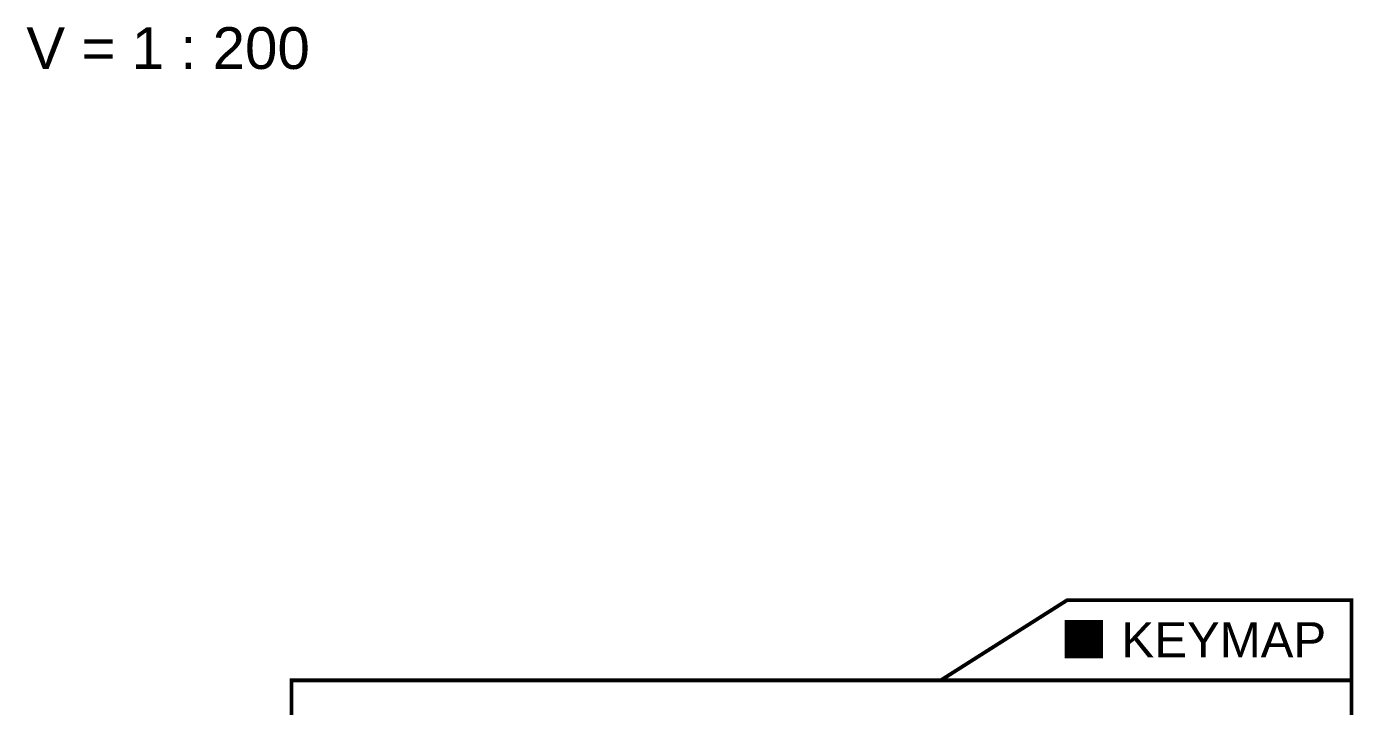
# Model space of a CAD drawing. Header units: millimetres. Extents: x 100 to 12208, y -4543 to 2792.
# Drawn here: x 9559.6 to 9685.4, y -4009.7 to -3945.3 of the extents above; entities that cross this region are included whole.
import ezdxf
from ezdxf.enums import TextEntityAlignment as Align

# ---------------------------------------------------------------- set-up
doc = ezdxf.new("R2010")
doc.units = ezdxf.units.MM
doc.set_wipeout_variables(frame=1)
for name, color, linetype in [('key-t', 7, 'Continuous'), ('박스', 7, 'Continuous'), ('주기', 7, 'Continuous')]:
    doc.layers.add(name, color=color, linetype=linetype)
doc.styles.get("Standard").update_dxf_attribs({"font": 'arial.ttf'})

msp = doc.modelspace()

# ---------------------------------------------------------------- texts
at = {"layer": '박스'}
msp.add_text('V = 1 : 200', height=3.9553, dxfattribs=at).set_placement((9573.06, -3947.38), align=Align.MIDDLE_CENTER)

# ---------------------------------------------------------------- wipeouts: each hides what was drawn before it
at = {"color": 7, "true_color": 0xffffff}
msp.add_wipeout([(9685.23, -4007.28), (9685.23, -4138.26), (9584.75, -4138.26), (9584.75, -4007.28), (9685.23, -4007.28), (9685.23, -3999.68), (9658.27, -3999.68), (9646.28, -4007.28)], dxfattribs=at)

# ---------------------------------------------------------------- next in the draw order: linework, layer by layer
at = {"layer": 'key-t', "linetype": 'Continuous', "const_width": 0.357}
msp.add_lwpolyline([(9685.23, -4007.28), (9685.23, -4138.26), (9584.75, -4138.26), (9584.75, -4007.28), (9685.23, -4007.28), (9685.23, -3999.68), (9658.27, -3999.68), (9646.28, -4007.28)], dxfattribs=at)

# ---------------------------------------------------------------- next in the draw order: wipeouts: each hides what was drawn before it
at = {"color": 7, "true_color": 0xffffff}
msp.add_wipeout([(9685.23, -4007.28), (9685.23, -4138.26), (9584.75, -4138.26), (9584.75, -4007.28), (9685.23, -4007.28), (9685.23, -3999.68), (9658.27, -3999.68), (9646.28, -4007.28)], dxfattribs=at)

# ---------------------------------------------------------------- next in the draw order: linework, layer by layer
at = {"layer": 'key-t', "linetype": 'Continuous', "const_width": 0.357}
msp.add_lwpolyline([(9685.23, -4007.28), (9685.23, -4138.26), (9584.75, -4138.26), (9584.75, -4007.28), (9685.23, -4007.28), (9685.23, -3999.68), (9658.27, -3999.68), (9646.28, -4007.28)], dxfattribs=at)

# ---------------------------------------------------------------- next in the draw order: texts
at = {"layer": '주기', "color": 7}
msp.add_text('■ KEYMAP', height=3.333, dxfattribs=at).set_placement((9670.2, -4005.1), align=Align.CENTER)
msp.add_text('■ KEYMAP', height=3.333, dxfattribs=at).set_placement((9670.2, -4005.1), align=Align.CENTER)

doc.saveas('drawing.dxf')
